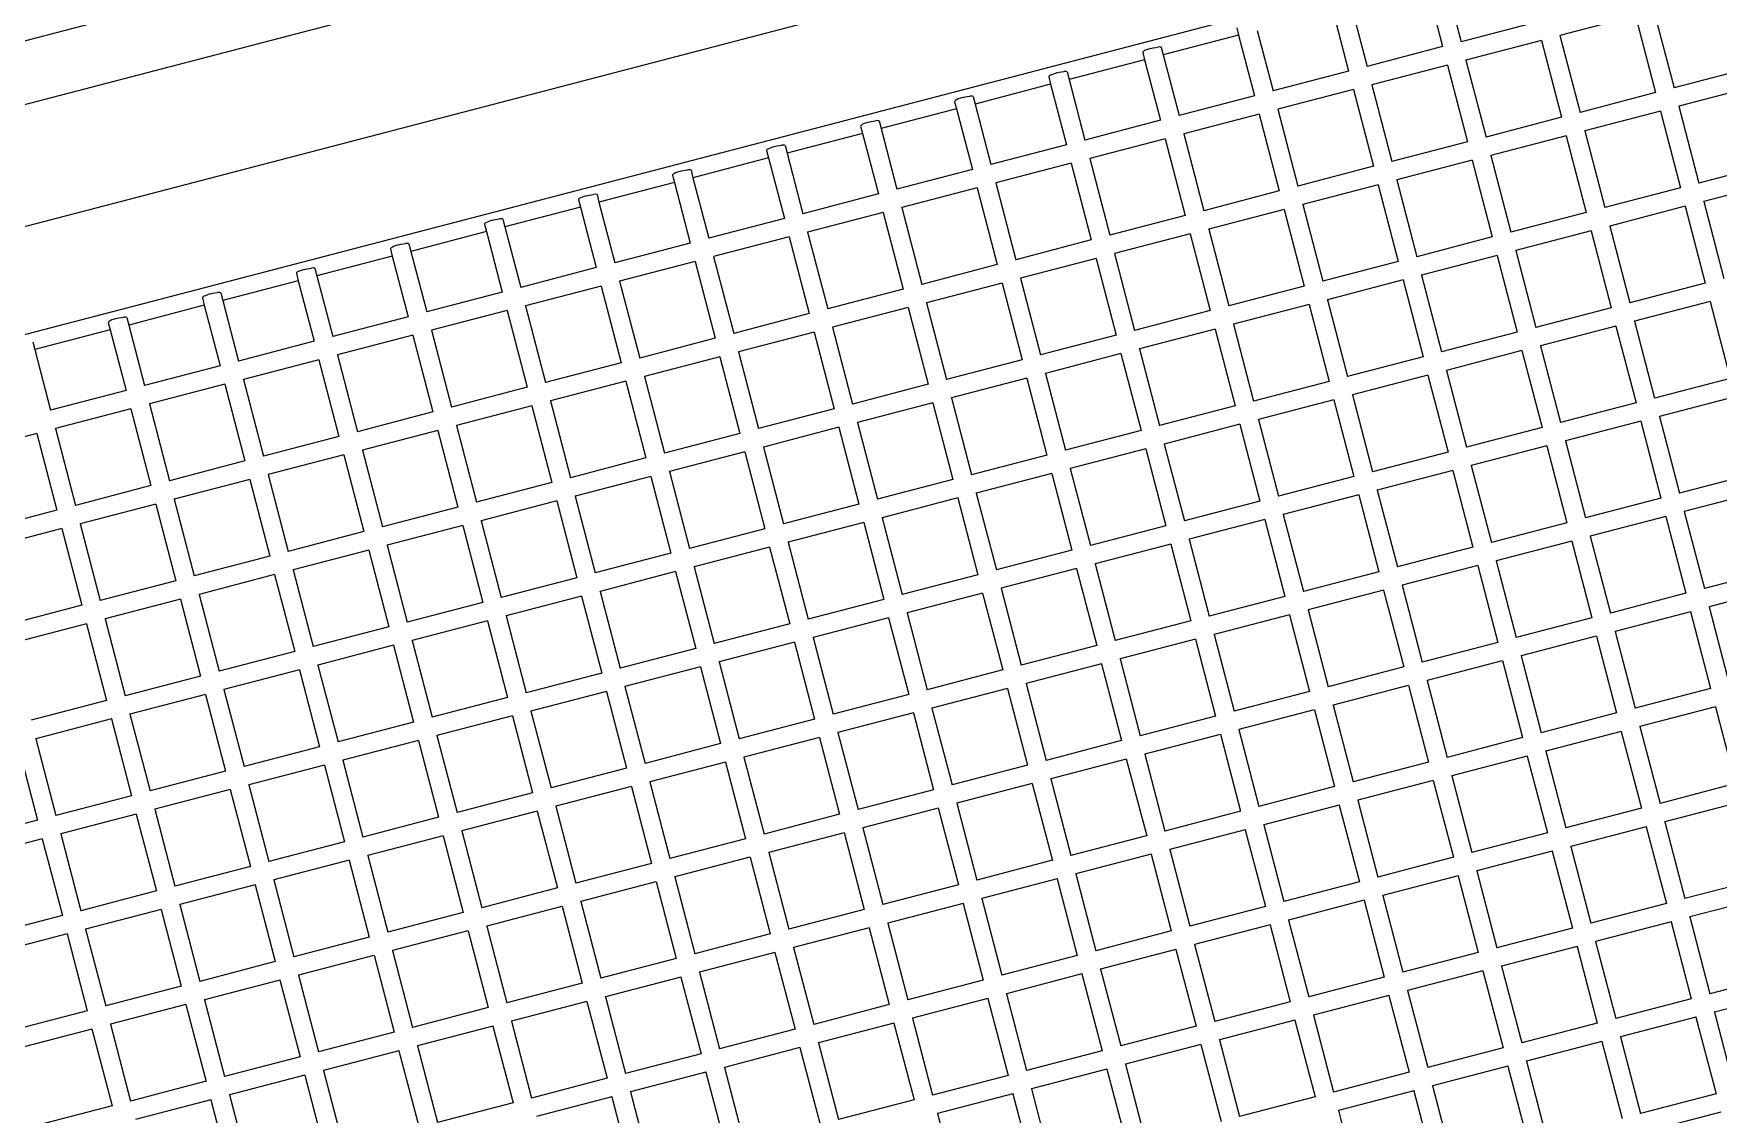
# Model space of a CAD drawing. Header units: inches. Extents: x -1841 to -80, y -100 to 1021.
# Drawn here: x -744.557 to -743.419, y 405.366 to 406.096 of the extents above; entities that cross this region are included whole.
import ezdxf

# ---------------------------------------------------------------- set-up
doc = ezdxf.new("R2010")
doc.units = ezdxf.units.IN
doc.header["$MEASUREMENT"] = 0
doc.layers.add('Edges', color=7, linetype='Continuous')

# ---------------------------------------------------------------- blocks, each defined once
blk = doc.blocks.new('infrared patio heater fr')
at = {"layer": 'Edges'}
for p, q in [((7.687, 3.251), (8.5, 3.251)), ((7.486, 2.225), (7.486, 3.053)), ((7.686, 3.053), (8.5, 3.053)), ((7.687, 2.225), (7.686, 3.053)), ((8.5, 2.225), (8.5, 3.053)), ((8.7, 2.225), (8.698, 3.055)), ((9.513, 2.225), (9.513, 3.053)), ((9.714, 2.225), (9.711, 3.055)), ((10.526, 2.225), (10.526, 3.053)), ((10.727, 2.225), (10.726, 3.053)), ((11.54, 2.225), (11.54, 3.053)), ((6.674, 2.225), (7.486, 2.225)), ((7.486, 2.218), (7.486, 2.225)), ((7.686, 2.221), (7.687, 2.225)), ((7.687, 2.225), (8.5, 2.225)), ((8.5, 2.218), (8.5, 2.225)), ((8.699, 2.221), (8.7, 2.225)), ((8.7, 2.225), (9.513, 2.225)), ((9.513, 2.218), (9.513, 2.225)), ((9.713, 2.221), (9.714, 2.225)), ((9.714, 2.225), (10.526, 2.225)), ((10.526, 2.218), (10.526, 2.225)), ((10.726, 2.221), (10.727, 2.225)), ((10.727, 2.225), (11.54, 2.225)), ((11.54, 2.218), (11.54, 2.225)), ((6.673, 2.027), (7.486, 2.027)), ((7.486, 1.199), (7.486, 2.027)), ((7.686, 2.027), (8.5, 2.027)), ((7.687, 1.199), (7.686, 2.027)), ((8.5, 1.199), (8.5, 2.027)), ((8.699, 2.027), (9.513, 2.027)), ((8.7, 1.199), (8.699, 2.027)), ((9.513, 1.199), (9.513, 2.027)), ((9.713, 2.027), (10.526, 2.027)), ((9.714, 1.199), (9.713, 2.027)), ((10.526, 1.199), (10.526, 2.027)), ((10.726, 2.027), (11.54, 2.027)), ((10.727, 1.199), (10.726, 2.027)), ((11.54, 1.199), (11.54, 2.027)), ((11.739, 2.027), (12.553, 2.027)), ((11.74, 1.199), (11.739, 2.027)), ((12.553, 1.199), (12.553, 2.027)), ((12.754, 1.199), (12.753, 2.027)), ((13.566, 1.199), (13.566, 2.027)), ((13.767, 1.199), (13.766, 2.027)), ((14.58, 1.199), (14.58, 2.027)), ((14.78, 1.199), (14.779, 2.027)), ((15.593, 1.199), (15.593, 2.027)), ((6.673, 1.199), (7.486, 1.199)), ((7.486, 1.193), (7.486, 1.199)), ((7.686, 1.196), (7.687, 1.199)), ((7.687, 1.199), (8.5, 1.199)), ((8.5, 1.193), (8.5, 1.199)), ((8.699, 1.196), (8.7, 1.199)), ((8.7, 1.199), (9.513, 1.199)), ((9.513, 1.193), (9.513, 1.199)), ((9.713, 1.196), (9.714, 1.199)), ((9.714, 1.199), (10.526, 1.199)), ((10.526, 1.193), (10.526, 1.199)), ((10.726, 1.196), (10.727, 1.199)), ((10.727, 1.199), (11.54, 1.199)), ((11.54, 1.193), (11.54, 1.199)), ((11.739, 1.196), (11.74, 1.199)), ((11.74, 1.199), (12.553, 1.199)), ((12.553, 1.193), (12.553, 1.199)), ((12.753, 1.196), (12.754, 1.199)), ((12.754, 1.199), (13.566, 1.199)), ((13.566, 1.193), (13.566, 1.199)), ((13.766, 1.196), (13.767, 1.199)), ((13.767, 1.199), (14.58, 1.199)), ((14.58, 1.193), (14.58, 1.199)), ((14.779, 1.196), (14.78, 1.199)), ((14.78, 1.199), (15.593, 1.199)), ((15.593, 1.193), (15.593, 1.199)), ((6.673, 1.001), (7.486, 1.001)), ((7.486, 0.173), (7.486, 1.001)), ((7.686, 1.001), (8.5, 1.001)), ((7.687, 0.173), (7.686, 1.001)), ((8.5, 0.173), (8.5, 1.001)), ((8.699, 1.001), (9.513, 1.001)), ((8.7, 0.173), (8.699, 1.001)), ((9.513, 0.173), (9.513, 1.001)), ((9.713, 1.001), (10.526, 1.001)), ((9.714, 0.173), (9.713, 1.001)), ((10.526, 0.173), (10.526, 1.001)), ((10.726, 1.001), (11.54, 1.001)), ((10.727, 0.173), (10.726, 1.001)), ((11.54, 0.173), (11.54, 1.001)), ((11.739, 1.001), (12.553, 1.001)), ((11.74, 0.173), (11.739, 1.001)), ((12.553, 0.173), (12.553, 1.001)), ((12.753, 1.001), (13.566, 1.001)), ((12.754, 0.173), (12.753, 1.001)), ((13.566, 0.173), (13.566, 1.001)), ((13.766, 1.001), (14.58, 1.001)), ((13.767, 0.173), (13.766, 1.001)), ((14.58, 0.173), (14.58, 1.001)), ((14.779, 1.001), (15.593, 1.001)), ((14.78, 0.173), (14.779, 1.001)), ((15.593, 0.173), (15.593, 1.001)), ((15.793, 1.001), (16.606, 1.001)), ((15.794, 0.173), (15.793, 1.001)), ((16.606, 0.173), (16.606, 1.001)), ((16.807, 0.173), (16.806, 1.001)), ((17.62, 0.173), (17.62, 1.001)), ((17.82, 0.173), (17.819, 1.001)), ((18.633, 0.173), (18.633, 1.001)), ((18.834, 0.173), (18.833, 1.001)), ((6.674, 0.173), (7.486, 0.173)), ((7.486, 0.167), (7.486, 0.173)), ((7.686, 0.17), (7.687, 0.173)), ((7.687, 0.173), (8.5, 0.173)), ((8.5, 0.167), (8.5, 0.173)), ((8.699, 0.17), (8.7, 0.173)), ((8.7, 0.173), (9.513, 0.173)), ((9.513, 0.167), (9.513, 0.173)), ((9.713, 0.17), (9.714, 0.173)), ((9.714, 0.173), (10.526, 0.173)), ((10.526, 0.167), (10.526, 0.173)), ((10.726, 0.17), (10.727, 0.173)), ((10.727, 0.173), (11.54, 0.173)), ((11.54, 0.167), (11.54, 0.173)), ((11.739, 0.17), (11.74, 0.173)), ((11.74, 0.173), (12.553, 0.173)), ((12.553, 0.167), (12.553, 0.173)), ((12.753, 0.17), (12.754, 0.173)), ((12.754, 0.173), (13.566, 0.173)), ((13.566, 0.167), (13.566, 0.173)), ((13.766, 0.17), (13.767, 0.173)), ((13.767, 0.173), (14.58, 0.173)), ((14.58, 0.167), (14.58, 0.173)), ((14.779, 0.17), (14.78, 0.173)), ((14.78, 0.173), (15.593, 0.173)), ((15.593, 0.167), (15.593, 0.173)), ((15.793, 0.17), (15.794, 0.173)), ((15.794, 0.173), (16.606, 0.173)), ((16.606, 0.167), (16.606, 0.173)), ((16.806, 0.17), (16.807, 0.173)), ((16.807, 0.173), (17.62, 0.173)), ((17.62, 0.167), (17.62, 0.173)), ((17.819, 0.17), (17.82, 0.173)), ((17.82, 0.173), (18.633, 0.173)), ((18.633, 0.167), (18.633, 0.173)), ((18.833, 0.17), (18.834, 0.173)), ((18.834, 0.173), (19.646, 0.173)), ((6.673, -0.026), (7.486, -0.025)), ((6.674, -0.853), (6.673, -0.026)), ((7.486, -0.853), (7.486, -0.025)), ((7.686, -0.026), (8.5, -0.025)), ((7.688, -0.853), (7.686, -0.026)), ((8.5, -0.853), (8.5, -0.025)), ((8.699, -0.026), (9.513, -0.025)), ((8.701, -0.853), (8.699, -0.026)), ((9.513, -0.853), (9.513, -0.025)), ((9.713, -0.026), (10.526, -0.025)), ((9.714, -0.853), (9.713, -0.026)), ((10.526, -0.853), (10.526, -0.025)), ((10.726, -0.026), (11.54, -0.025)), ((10.728, -0.853), (10.726, -0.026)), ((11.54, -0.853), (11.54, -0.025)), ((11.739, -0.026), (12.553, -0.025)), ((11.741, -0.853), (11.739, -0.026)), ((12.553, -0.853), (12.553, -0.025)), ((12.753, -0.026), (13.566, -0.025)), ((12.754, -0.853), (12.753, -0.026)), ((13.566, -0.853), (13.566, -0.025)), ((13.766, -0.026), (14.58, -0.025)), ((13.768, -0.853), (13.766, -0.026)), ((14.58, -0.853), (14.58, -0.025)), ((14.779, -0.026), (15.593, -0.025)), ((14.781, -0.853), (14.779, -0.026)), ((15.593, -0.853), (15.593, -0.025)), ((15.793, -0.026), (16.606, -0.025)), ((15.794, -0.853), (15.793, -0.026)), ((16.606, -0.853), (16.606, -0.025)), ((16.806, -0.026), (17.62, -0.025)), ((16.808, -0.853), (16.806, -0.026)), ((17.62, -0.853), (17.62, -0.025)), ((17.819, -0.026), (18.633, -0.025)), ((17.821, -0.853), (17.819, -0.026)), ((18.633, -0.853), (18.633, -0.025)), ((18.833, -0.026), (19.646, -0.025)), ((18.834, -0.853), (18.833, -0.026)), ((19.646, -0.853), (19.646, -0.025)), ((19.846, -0.026), (20.66, -0.025)), ((19.848, -0.853), (19.846, -0.026)), ((20.66, -0.853), (20.66, -0.025)), ((20.861, -0.853), (20.859, -0.026)), ((21.673, -0.853), (21.673, -0.025)), ((21.874, -0.853), (21.873, -0.026)), ((22.686, -0.853), (22.686, -0.025)), ((22.888, -0.853), (22.886, -0.026)), ((6.673, -0.855), (6.674, -0.853)), ((6.674, -0.853), (7.486, -0.853)), ((7.486, -0.859), (7.486, -0.853)), ((7.686, -0.855), (7.688, -0.853)), ((7.688, -0.853), (8.5, -0.853)), ((8.5, -0.859), (8.5, -0.853)), ((8.699, -0.855), (8.701, -0.853)), ((8.701, -0.853), (9.513, -0.853)), ((9.513, -0.859), (9.513, -0.853)), ((9.713, -0.855), (9.714, -0.853)), ((9.714, -0.853), (10.526, -0.853)), ((10.526, -0.859), (10.526, -0.853)), ((10.726, -0.855), (10.728, -0.853)), ((10.728, -0.853), (11.54, -0.853)), ((11.54, -0.859), (11.54, -0.853)), ((11.739, -0.855), (11.741, -0.853)), ((11.741, -0.853), (12.553, -0.853)), ((12.553, -0.859), (12.553, -0.853)), ((12.753, -0.855), (12.754, -0.853)), ((12.754, -0.853), (13.566, -0.853)), ((13.566, -0.859), (13.566, -0.853)), ((13.766, -0.855), (13.768, -0.853)), ((13.768, -0.853), (14.58, -0.853)), ((14.58, -0.859), (14.58, -0.853)), ((14.779, -0.855), (14.781, -0.853)), ((14.781, -0.853), (15.593, -0.853)), ((15.593, -0.859), (15.593, -0.853)), ((15.793, -0.855), (15.794, -0.853)), ((15.794, -0.853), (16.606, -0.853)), ((16.606, -0.859), (16.606, -0.853)), ((16.806, -0.855), (16.808, -0.853)), ((16.808, -0.853), (17.62, -0.853)), ((17.62, -0.859), (17.62, -0.853)), ((17.819, -0.855), (17.821, -0.853)), ((17.821, -0.853), (18.633, -0.853)), ((18.633, -0.859), (18.633, -0.853)), ((18.833, -0.855), (18.834, -0.853)), ((18.834, -0.853), (19.646, -0.853)), ((19.646, -0.859), (19.646, -0.853)), ((19.846, -0.855), (19.848, -0.853)), ((19.848, -0.853), (20.66, -0.853)), ((20.66, -0.859), (20.66, -0.853)), ((20.859, -0.855), (20.861, -0.853)), ((20.861, -0.853), (21.673, -0.853)), ((21.673, -0.859), (21.673, -0.853)), ((21.873, -0.855), (21.874, -0.853)), ((21.874, -0.853), (22.686, -0.853)), ((22.686, -0.859), (22.686, -0.853)), ((22.886, -0.855), (22.888, -0.853)), ((22.888, -0.853), (23.7, -0.853)), ((6.473, -1.879), (6.473, -1.051)), ((6.673, -1.052), (7.486, -1.051)), ((6.673, -1.881), (6.673, -1.052)), ((7.486, -1.879), (7.486, -1.051)), ((7.686, -1.052), (8.5, -1.051)), ((7.686, -1.881), (7.686, -1.052)), ((8.5, -1.879), (8.5, -1.051)), ((8.699, -1.052), (9.513, -1.051)), ((8.699, -1.881), (8.699, -1.052)), ((9.513, -1.879), (9.513, -1.051)), ((9.713, -1.052), (10.526, -1.051)), ((9.713, -1.881), (9.713, -1.052)), ((10.526, -1.879), (10.526, -1.051)), ((10.726, -1.052), (11.54, -1.051)), ((10.726, -1.881), (10.726, -1.052)), ((11.54, -1.879), (11.54, -1.051)), ((11.739, -1.052), (12.553, -1.051)), ((11.739, -1.881), (11.739, -1.052)), ((12.553, -1.879), (12.553, -1.051)), ((12.753, -1.881), (12.75, -1.051)), ((12.753, -1.052), (13.566, -1.051)), ((13.566, -1.879), (13.566, -1.051)), ((13.766, -1.881), (13.764, -1.051)), ((13.766, -1.052), (14.58, -1.051)), ((14.58, -1.879), (14.58, -1.051)), ((14.779, -1.052), (15.593, -1.051)), ((14.779, -1.881), (14.779, -1.052)), ((15.593, -1.879), (15.593, -1.051)), ((15.793, -1.052), (16.606, -1.051)), ((15.793, -1.881), (15.793, -1.052)), ((16.606, -1.879), (16.606, -1.051)), ((16.806, -1.052), (17.62, -1.051)), ((16.806, -1.881), (16.806, -1.052)), ((17.62, -1.879), (17.62, -1.051)), ((17.819, -1.052), (18.633, -1.051)), ((17.819, -1.881), (17.819, -1.052)), ((18.633, -1.879), (18.633, -1.051)), ((18.833, -1.052), (19.646, -1.051)), ((18.833, -1.881), (18.833, -1.052)), ((19.646, -1.879), (19.646, -1.051)), ((19.846, -1.052), (20.66, -1.051)), ((19.846, -1.881), (19.846, -1.052)), ((20.66, -1.879), (20.66, -1.051)), ((20.859, -1.052), (21.673, -1.051)), ((20.859, -1.881), (20.859, -1.052)), ((21.673, -1.879), (21.673, -1.051)), ((21.873, -1.052), (22.686, -1.051)), ((21.873, -1.881), (21.873, -1.052)), ((22.686, -1.879), (22.686, -1.051)), ((22.886, -1.881), (22.884, -1.051)), ((22.886, -1.052), (23.7, -1.051)), ((23.7, -1.879), (23.7, -1.051)), ((23.899, -1.052), (24.713, -1.051)), ((23.899, -1.881), (23.899, -1.052)), ((5.662, -1.879), (6.473, -1.879)), ((6.473, -1.884), (6.473, -1.879)), ((6.675, -1.879), (7.486, -1.879)), ((7.486, -1.884), (7.486, -1.879)), ((7.689, -1.879), (8.5, -1.879)), ((8.5, -1.884), (8.5, -1.879)), ((8.702, -1.879), (9.513, -1.879)), ((9.513, -1.884), (9.513, -1.879)), ((9.715, -1.879), (10.526, -1.879)), ((10.526, -1.884), (10.526, -1.879)), ((10.729, -1.879), (11.54, -1.879)), ((11.54, -1.884), (11.54, -1.879)), ((11.742, -1.879), (12.553, -1.879)), ((12.553, -1.884), (12.553, -1.879)), ((12.755, -1.879), (13.566, -1.879)), ((13.566, -1.884), (13.566, -1.879)), ((13.769, -1.879), (14.58, -1.879)), ((14.58, -1.884), (14.58, -1.879)), ((14.782, -1.879), (15.593, -1.879)), ((15.593, -1.884), (15.593, -1.879)), ((15.795, -1.879), (16.606, -1.879)), ((16.606, -1.884), (16.606, -1.879)), ((16.809, -1.879), (17.62, -1.879)), ((17.62, -1.884), (17.62, -1.879)), ((17.822, -1.879), (18.633, -1.879)), ((18.633, -1.884), (18.633, -1.879)), ((18.835, -1.879), (19.646, -1.879)), ((19.646, -1.884), (19.646, -1.879)), ((19.849, -1.879), (20.66, -1.879)), ((20.66, -1.884), (20.66, -1.879)), ((20.862, -1.879), (21.673, -1.879)), ((21.673, -1.884), (21.673, -1.879)), ((21.875, -1.879), (22.686, -1.879)), ((22.686, -1.884), (22.686, -1.879)), ((22.889, -1.879), (23.7, -1.879)), ((23.7, -1.884), (23.7, -1.879)), ((23.902, -1.879), (24.713, -1.879)), ((5.659, -2.077), (6.473, -2.077)), ((6.473, -2.905), (6.473, -2.077)), ((6.673, -2.905), (6.673, -2.077)), ((6.673, -2.077), (7.486, -2.077)), ((7.486, -2.905), (7.486, -2.077)), ((7.686, -2.905), (7.686, -2.077)), ((7.686, -2.077), (8.5, -2.077)), ((8.5, -2.905), (8.5, -2.077)), ((8.699, -2.905), (8.699, -2.077)), ((8.699, -2.077), (9.513, -2.077)), ((9.513, -2.905), (9.513, -2.077)), ((9.713, -2.905), (9.713, -2.077)), ((9.713, -2.077), (10.526, -2.077)), ((10.526, -2.905), (10.526, -2.077)), ((10.726, -2.905), (10.726, -2.077)), ((10.726, -2.077), (11.54, -2.077)), ((11.54, -2.905), (11.54, -2.077)), ((11.739, -2.905), (11.739, -2.077)), ((11.739, -2.077), (12.553, -2.077)), ((12.553, -2.905), (12.553, -2.077)), ((12.753, -2.905), (12.753, -2.077)), ((12.753, -2.077), (13.566, -2.077)), ((13.566, -2.905), (13.566, -2.077)), ((13.766, -2.905), (13.766, -2.077)), ((13.766, -2.077), (14.58, -2.077)), ((14.58, -2.905), (14.58, -2.077)), ((14.779, -2.905), (14.779, -2.077)), ((14.779, -2.077), (15.593, -2.077)), ((15.593, -2.905), (15.593, -2.077)), ((15.793, -2.905), (15.793, -2.077)), ((15.793, -2.077), (16.606, -2.077)), ((16.606, -2.905), (16.606, -2.077)), ((16.806, -2.905), (16.806, -2.077)), ((16.806, -2.077), (17.62, -2.077)), ((17.62, -2.905), (17.62, -2.077)), ((17.819, -2.905), (17.819, -2.077)), ((17.819, -2.077), (18.633, -2.077)), ((18.633, -2.905), (18.633, -2.077)), ((18.833, -2.905), (18.833, -2.077)), ((18.833, -2.077), (19.646, -2.077)), ((19.646, -2.905), (19.646, -2.077)), ((19.846, -2.905), (19.846, -2.077)), ((19.846, -2.077), (20.66, -2.077)), ((20.66, -2.905), (20.66, -2.077)), ((20.859, -2.905), (20.859, -2.077)), ((20.859, -2.077), (21.673, -2.077)), ((21.673, -2.905), (21.673, -2.077)), ((21.873, -2.905), (21.873, -2.077)), ((21.873, -2.077), (22.686, -2.077)), ((22.686, -2.905), (22.686, -2.077)), ((22.886, -2.905), (22.886, -2.077)), ((22.886, -2.077), (23.7, -2.077)), ((23.7, -2.905), (23.7, -2.077)), ((23.899, -2.905), (23.899, -2.077)), ((23.899, -2.077), (24.713, -2.077)), ((5.659, -2.905), (6.473, -2.905)), ((6.473, -2.909), (6.473, -2.905)), ((6.673, -2.905), (7.486, -2.905)), ((7.486, -2.909), (7.486, -2.905)), ((7.686, -2.905), (8.5, -2.905)), ((8.5, -2.909), (8.5, -2.905)), ((8.699, -2.905), (9.513, -2.905)), ((9.513, -2.909), (9.513, -2.905)), ((9.713, -2.905), (10.526, -2.905)), ((10.526, -2.909), (10.526, -2.905)), ((10.726, -2.905), (11.54, -2.905)), ((11.54, -2.909), (11.54, -2.905)), ((11.739, -2.905), (12.553, -2.905)), ((12.553, -2.909), (12.553, -2.905)), ((12.753, -2.905), (13.566, -2.905)), ((13.566, -2.909), (13.566, -2.905)), ((13.766, -2.905), (14.58, -2.905)), ((14.58, -2.909), (14.58, -2.905)), ((14.779, -2.905), (15.593, -2.905)), ((15.593, -2.909), (15.593, -2.905)), ((15.793, -2.905), (16.606, -2.905)), ((16.606, -2.909), (16.606, -2.905)), ((16.806, -2.905), (17.62, -2.905)), ((17.62, -2.909), (17.62, -2.905)), ((17.819, -2.905), (18.633, -2.905)), ((18.633, -2.909), (18.633, -2.905)), ((18.833, -2.905), (19.646, -2.905)), ((19.646, -2.909), (19.646, -2.905)), ((19.846, -2.905), (20.66, -2.905)), ((20.66, -2.909), (20.66, -2.905)), ((20.859, -2.905), (21.673, -2.905)), ((21.673, -2.909), (21.673, -2.905)), ((21.873, -2.905), (22.686, -2.905)), ((22.686, -2.909), (22.686, -2.905)), ((22.886, -2.905), (23.7, -2.905)), ((23.7, -2.909), (23.7, -2.905)), ((23.899, -2.905), (24.713, -2.905)), ((5.659, -3.103), (6.473, -3.103)), ((6.473, -3.931), (6.473, -3.103)), ((6.673, -3.931), (6.673, -3.103)), ((6.673, -3.103), (7.486, -3.103)), ((7.486, -3.931), (7.486, -3.103)), ((7.686, -3.931), (7.686, -3.103)), ((7.686, -3.103), (8.5, -3.103)), ((8.5, -3.931), (8.5, -3.103)), ((8.699, -3.931), (8.699, -3.103)), ((8.699, -3.103), (9.513, -3.103)), ((9.513, -3.931), (9.513, -3.103)), ((9.713, -3.931), (9.713, -3.103)), ((9.713, -3.103), (10.526, -3.103)), ((10.526, -3.931), (10.526, -3.103)), ((10.726, -3.931), (10.726, -3.103)), ((10.726, -3.103), (11.54, -3.103)), ((11.54, -3.931), (11.54, -3.103)), ((11.739, -3.931), (11.739, -3.103)), ((11.739, -3.103), (12.553, -3.103)), ((12.553, -3.931), (12.553, -3.103)), ((12.753, -3.931), (12.753, -3.103)), ((12.753, -3.103), (13.566, -3.103)), ((13.566, -3.931), (13.566, -3.103)), ((13.766, -3.931), (13.766, -3.103)), ((13.766, -3.103), (14.58, -3.103)), ((14.58, -3.931), (14.58, -3.103)), ((14.779, -3.931), (14.779, -3.103)), ((14.779, -3.103), (15.593, -3.103)), ((15.593, -3.931), (15.593, -3.103)), ((15.793, -3.931), (15.793, -3.103)), ((15.793, -3.103), (16.606, -3.103)), ((16.606, -3.931), (16.606, -3.103)), ((16.806, -3.931), (16.806, -3.103)), ((16.806, -3.103), (17.62, -3.103)), ((17.62, -3.931), (17.62, -3.103)), ((17.819, -3.931), (17.819, -3.103)), ((17.819, -3.103), (18.633, -3.103)), ((18.633, -3.931), (18.633, -3.103)), ((18.833, -3.931), (18.833, -3.103)), ((18.833, -3.103), (19.646, -3.103)), ((19.646, -3.931), (19.646, -3.103)), ((19.846, -3.931), (19.846, -3.103)), ((19.846, -3.103), (20.66, -3.103)), ((20.66, -3.931), (20.66, -3.103)), ((20.859, -3.931), (20.859, -3.103)), ((20.859, -3.103), (21.673, -3.103)), ((21.673, -3.931), (21.673, -3.103)), ((21.873, -3.931), (21.873, -3.103)), ((21.873, -3.103), (22.686, -3.103)), ((22.686, -3.931), (22.686, -3.103)), ((22.886, -3.931), (22.886, -3.103)), ((22.886, -3.103), (23.7, -3.103)), ((23.7, -3.931), (23.7, -3.103)), ((23.899, -3.931), (23.899, -3.103)), ((23.899, -3.103), (24.713, -3.103)), ((5.659, -3.931), (6.473, -3.931)), ((6.473, -3.936), (6.473, -3.931)), ((6.673, -3.931), (7.486, -3.931)), ((7.486, -3.936), (7.486, -3.931)), ((7.686, -3.931), (8.5, -3.931)), ((8.5, -3.936), (8.5, -3.931)), ((8.699, -3.931), (9.513, -3.931)), ((9.513, -3.936), (9.513, -3.931)), ((9.713, -3.931), (10.526, -3.931)), ((10.526, -3.936), (10.526, -3.931)), ((10.726, -3.931), (11.54, -3.931)), ((11.54, -3.936), (11.54, -3.931)), ((11.739, -3.931), (12.553, -3.931)), ((12.553, -3.936), (12.553, -3.931)), ((12.753, -3.931), (13.566, -3.931)), ((13.566, -3.936), (13.566, -3.931)), ((13.766, -3.931), (14.58, -3.931)), ((14.58, -3.936), (14.58, -3.931)), ((14.779, -3.931), (15.593, -3.931)), ((15.593, -3.936), (15.593, -3.931)), ((15.793, -3.931), (16.606, -3.931)), ((16.606, -3.936), (16.606, -3.931)), ((16.806, -3.931), (17.62, -3.931)), ((17.62, -3.936), (17.62, -3.931)), ((17.819, -3.931), (18.633, -3.931)), ((18.633, -3.936), (18.633, -3.931)), ((18.833, -3.931), (19.646, -3.931)), ((19.646, -3.936), (19.646, -3.931)), ((19.846, -3.931), (20.66, -3.931)), ((20.66, -3.936), (20.66, -3.931)), ((20.859, -3.931), (21.673, -3.931)), ((21.673, -3.936), (21.673, -3.931)), ((21.873, -3.931), (22.686, -3.931)), ((22.686, -3.936), (22.686, -3.931)), ((22.886, -3.931), (23.7, -3.931)), ((23.7, -3.936), (23.7, -3.931)), ((23.899, -3.931), (24.713, -3.931)), ((5.659, -4.957), (5.659, -4.129)), ((5.659, -4.129), (6.473, -4.129)), ((6.473, -4.957), (6.473, -4.129)), ((6.673, -4.957), (6.673, -4.129)), ((6.673, -4.129), (7.486, -4.129)), ((7.486, -4.957), (7.486, -4.129)), ((7.686, -4.957), (7.686, -4.129)), ((7.686, -4.129), (8.5, -4.129)), ((8.5, -4.957), (8.5, -4.129)), ((8.699, -4.957), (8.699, -4.129)), ((8.699, -4.129), (9.513, -4.129)), ((9.513, -4.957), (9.513, -4.129)), ((9.713, -4.957), (9.713, -4.129)), ((9.713, -4.129), (10.526, -4.129)), ((10.526, -4.957), (10.526, -4.129)), ((10.726, -4.957), (10.726, -4.129)), ((10.726, -4.129), (11.54, -4.129)), ((11.54, -4.957), (11.54, -4.129)), ((11.739, -4.957), (11.739, -4.129)), ((11.739, -4.129), (12.553, -4.129)), ((12.553, -4.957), (12.553, -4.129)), ((12.753, -4.957), (12.753, -4.129)), ((12.753, -4.129), (13.566, -4.129)), ((13.566, -4.957), (13.566, -4.129)), ((13.766, -4.957), (13.766, -4.129)), ((13.766, -4.129), (14.58, -4.129)), ((14.58, -4.957), (14.58, -4.129)), ((14.779, -4.957), (14.779, -4.129)), ((14.779, -4.129), (15.593, -4.129)), ((15.593, -4.957), (15.593, -4.129)), ((15.793, -4.957), (15.793, -4.129)), ((15.793, -4.129), (16.606, -4.129)), ((16.606, -4.957), (16.606, -4.129)), ((16.806, -4.957), (16.806, -4.129)), ((16.806, -4.129), (17.62, -4.129)), ((17.62, -4.957), (17.62, -4.129)), ((17.819, -4.957), (17.819, -4.129)), ((17.819, -4.129), (18.633, -4.129)), ((18.633, -4.957), (18.633, -4.129)), ((18.833, -4.957), (18.833, -4.129)), ((18.833, -4.129), (19.646, -4.129)), ((19.646, -4.957), (19.646, -4.129)), ((19.846, -4.957), (19.846, -4.129)), ((19.846, -4.129), (20.66, -4.129)), ((20.66, -4.957), (20.66, -4.129)), ((20.859, -4.957), (20.859, -4.129)), ((20.859, -4.129), (21.673, -4.129)), ((21.673, -4.957), (21.673, -4.129)), ((21.873, -4.957), (21.873, -4.129)), ((21.873, -4.129), (22.686, -4.129)), ((22.686, -4.957), (22.686, -4.129)), ((22.886, -4.957), (22.886, -4.129)), ((22.886, -4.129), (23.7, -4.129)), ((23.7, -4.957), (23.7, -4.129)), ((23.899, -4.957), (23.899, -4.129)), ((23.899, -4.129), (24.713, -4.129)), ((5.659, -4.957), (6.473, -4.957)), ((6.473, -4.963), (6.473, -4.957)), ((6.673, -4.957), (7.486, -4.957)), ((7.486, -4.963), (7.486, -4.957)), ((7.686, -4.957), (8.5, -4.957)), ((8.5, -4.963), (8.5, -4.957)), ((8.699, -4.957), (9.513, -4.957)), ((9.513, -4.963), (9.513, -4.957)), ((9.713, -4.957), (10.526, -4.957)), ((10.526, -4.963), (10.526, -4.957)), ((10.726, -4.957), (11.54, -4.957)), ((11.54, -4.963), (11.54, -4.957)), ((11.739, -4.957), (12.553, -4.957)), ((12.553, -4.963), (12.553, -4.957)), ((12.753, -4.957), (13.566, -4.957)), ((13.566, -4.963), (13.566, -4.957)), ((13.766, -4.957), (14.58, -4.957)), ((14.58, -4.963), (14.58, -4.957)), ((14.779, -4.957), (15.593, -4.957)), ((15.593, -4.963), (15.593, -4.957)), ((15.793, -4.957), (16.606, -4.957)), ((16.606, -4.963), (16.606, -4.957)), ((16.806, -4.957), (17.62, -4.957)), ((17.62, -4.963), (17.62, -4.957)), ((17.819, -4.957), (18.633, -4.957)), ((18.633, -4.963), (18.633, -4.957)), ((18.833, -4.957), (19.646, -4.957)), ((19.646, -4.963), (19.646, -4.957)), ((19.846, -4.957), (20.66, -4.957)), ((20.66, -4.963), (20.66, -4.957)), ((20.859, -4.957), (21.673, -4.957)), ((21.673, -4.963), (21.673, -4.957)), ((21.873, -4.957), (22.686, -4.957)), ((22.686, -4.963), (22.686, -4.957)), ((22.886, -4.957), (23.7, -4.957)), ((23.7, -4.963), (23.7, -4.957)), ((5.46, -5.983), (5.46, -5.155)), ((5.659, -5.983), (5.659, -5.155)), ((5.659, -5.155), (6.473, -5.155)), ((6.473, -5.983), (6.473, -5.155)), ((6.673, -5.983), (6.673, -5.155)), ((6.673, -5.155), (7.486, -5.155)), ((7.486, -5.983), (7.486, -5.155)), ((7.686, -5.983), (7.686, -5.155)), ((7.686, -5.155), (8.5, -5.155)), ((8.5, -5.983), (8.5, -5.155)), ((8.699, -5.983), (8.699, -5.155)), ((8.699, -5.155), (9.513, -5.155)), ((9.513, -5.983), (9.513, -5.155)), ((9.713, -5.983), (9.713, -5.155)), ((9.713, -5.155), (10.526, -5.155)), ((10.526, -5.983), (10.526, -5.155)), ((10.726, -5.983), (10.726, -5.155)), ((10.726, -5.155), (11.54, -5.155)), ((11.54, -5.983), (11.54, -5.155)), ((11.739, -5.983), (11.739, -5.155)), ((11.739, -5.155), (12.553, -5.155)), ((12.553, -5.983), (12.553, -5.155)), ((12.753, -5.983), (12.753, -5.155)), ((12.753, -5.155), (13.566, -5.155)), ((13.566, -5.983), (13.566, -5.155)), ((13.766, -5.983), (13.766, -5.155)), ((13.766, -5.155), (14.58, -5.155)), ((14.58, -5.983), (14.58, -5.155)), ((14.779, -5.983), (14.779, -5.155)), ((14.779, -5.155), (15.593, -5.155)), ((15.593, -5.983), (15.593, -5.155)), ((15.793, -5.983), (15.793, -5.155)), ((15.793, -5.155), (16.606, -5.155)), ((16.606, -5.983), (16.606, -5.155)), ((16.806, -5.983), (16.806, -5.155)), ((16.806, -5.155), (17.62, -5.155)), ((17.62, -5.983), (17.62, -5.155)), ((17.819, -5.983), (17.819, -5.155)), ((17.819, -5.155), (18.633, -5.155)), ((18.633, -5.983), (18.633, -5.155)), ((18.833, -5.983), (18.833, -5.155)), ((18.833, -5.155), (19.646, -5.155)), ((19.646, -5.983), (19.646, -5.155)), ((19.846, -5.983), (19.846, -5.155)), ((19.846, -5.155), (20.66, -5.155)), ((20.66, -5.983), (20.66, -5.155)), ((20.859, -5.983), (20.859, -5.155)), ((20.859, -5.155), (21.673, -5.155)), ((21.673, -5.983), (21.673, -5.155)), ((21.873, -5.983), (21.873, -5.155)), ((21.873, -5.155), (22.686, -5.155)), ((22.686, -5.983), (22.686, -5.155)), ((22.886, -5.983), (22.886, -5.155)), ((22.886, -5.155), (23.7, -5.155)), ((4.646, -5.983), (5.46, -5.983)), ((5.46, -5.989), (5.46, -5.983)), ((5.659, -5.983), (6.473, -5.983)), ((6.473, -5.989), (6.473, -5.983)), ((6.673, -5.983), (7.486, -5.983)), ((7.486, -5.989), (7.486, -5.983)), ((7.686, -5.983), (8.5, -5.983)), ((8.5, -5.989), (8.5, -5.983)), ((8.699, -5.983), (9.513, -5.983)), ((9.513, -5.989), (9.513, -5.983)), ((9.713, -5.983), (10.526, -5.983)), ((10.526, -5.989), (10.526, -5.983)), ((10.726, -5.983), (11.54, -5.983)), ((11.54, -5.989), (11.54, -5.983)), ((11.739, -5.983), (12.553, -5.983)), ((12.553, -5.989), (12.553, -5.983)), ((12.753, -5.983), (13.566, -5.983)), ((13.566, -5.989), (13.566, -5.983)), ((13.766, -5.983), (14.58, -5.983)), ((14.58, -5.989), (14.58, -5.983)), ((14.779, -5.983), (15.593, -5.983)), ((15.593, -5.989), (15.593, -5.983)), ((15.793, -5.983), (16.606, -5.983)), ((16.606, -5.989), (16.606, -5.983)), ((16.806, -5.983), (17.62, -5.983)), ((17.62, -5.989), (17.62, -5.983)), ((17.819, -5.983), (18.633, -5.983)), ((18.633, -5.989), (18.633, -5.983)), ((18.833, -5.983), (19.646, -5.983)), ((19.646, -5.989), (19.646, -5.983)), ((19.846, -5.983), (20.66, -5.983)), ((20.66, -5.989), (20.66, -5.983)), ((20.859, -5.983), (21.673, -5.983)), ((21.673, -5.989), (21.673, -5.983)), ((21.873, -5.983), (22.686, -5.983)), ((22.688, -5.989), (22.686, -5.983)), ((22.886, -5.983), (23.7, -5.983)), ((4.646, -6.182), (5.46, -6.182)), ((5.46, -7.009), (5.46, -6.182)), ((5.659, -7.009), (5.659, -6.182)), ((5.659, -6.182), (6.473, -6.182)), ((6.473, -7.009), (6.473, -6.182)), ((6.673, -7.009), (6.673, -6.182)), ((6.673, -6.182), (7.486, -6.182)), ((7.486, -7.009), (7.486, -6.182)), ((7.686, -7.009), (7.686, -6.182)), ((7.686, -6.182), (8.5, -6.182)), ((8.5, -7.009), (8.5, -6.182)), ((8.699, -7.009), (8.699, -6.182)), ((8.699, -6.182), (9.513, -6.182)), ((9.513, -7.009), (9.513, -6.182)), ((9.713, -7.009), (9.713, -6.182)), ((9.713, -6.182), (10.526, -6.182)), ((10.526, -7.009), (10.526, -6.182)), ((10.726, -7.009), (10.726, -6.182)), ((10.726, -6.182), (11.54, -6.182)), ((11.54, -7.009), (11.54, -6.182)), ((11.739, -7.009), (11.739, -6.182)), ((11.739, -6.182), (12.553, -6.182)), ((12.553, -7.009), (12.553, -6.182)), ((12.753, -7.009), (12.753, -6.182)), ((12.753, -6.182), (13.566, -6.182)), ((13.566, -7.009), (13.566, -6.182)), ((13.766, -7.009), (13.766, -6.182)), ((13.766, -6.182), (14.58, -6.182)), ((14.58, -7.009), (14.58, -6.182)), ((14.779, -7.009), (14.779, -6.182)), ((14.779, -6.182), (15.593, -6.182)), ((15.593, -7.009), (15.593, -6.182)), ((15.793, -7.009), (15.793, -6.182)), ((15.793, -6.182), (16.606, -6.182)), ((16.606, -7.009), (16.606, -6.182)), ((16.806, -7.009), (16.806, -6.182)), ((16.806, -6.182), (17.62, -6.182)), ((17.62, -7.009), (17.62, -6.182)), ((17.819, -7.009), (17.819, -6.182)), ((17.819, -6.182), (18.633, -6.182)), ((18.633, -7.009), (18.633, -6.182)), ((18.833, -7.009), (18.833, -6.182)), ((18.833, -6.182), (19.646, -6.182)), ((19.646, -7.009), (19.646, -6.182)), ((19.846, -7.009), (19.846, -6.182)), ((19.846, -6.182), (20.66, -6.182)), ((20.66, -7.009), (20.66, -6.182)), ((20.859, -7.009), (20.859, -6.182)), ((20.859, -6.182), (21.673, -6.182)), ((21.673, -7.009), (21.673, -6.182)), ((21.873, -7.009), (21.873, -6.182)), ((21.873, -6.182), (22.686, -6.182)), ((22.686, -7.009), (22.686, -6.182)), ((22.886, -7.009), (22.886, -6.182)), ((22.886, -6.182), (23.7, -6.182)), ((4.646, -7.009), (5.46, -7.009)), ((5.46, -7.012), (5.46, -7.009)), ((5.659, -7.009), (6.473, -7.009)), ((6.473, -7.012), (6.473, -7.009)), ((6.673, -7.009), (7.486, -7.009)), ((7.486, -7.012), (7.486, -7.009)), ((7.686, -7.009), (8.5, -7.009)), ((8.5, -7.012), (8.5, -7.009)), ((8.699, -7.009), (9.513, -7.009)), ((9.513, -7.012), (9.513, -7.009)), ((9.713, -7.009), (10.526, -7.009)), ((10.526, -7.012), (10.526, -7.009)), ((10.726, -7.009), (11.54, -7.009)), ((11.54, -7.012), (11.54, -7.009)), ((11.739, -7.009), (12.553, -7.009)), ((12.553, -7.012), (12.553, -7.009)), ((12.753, -7.009), (13.566, -7.009)), ((13.566, -7.012), (13.566, -7.009)), ((13.766, -7.009), (14.58, -7.009)), ((14.58, -7.012), (14.58, -7.009)), ((14.779, -7.009), (15.593, -7.009)), ((15.593, -7.012), (15.593, -7.009)), ((15.793, -7.009), (16.606, -7.009)), ((16.606, -7.012), (16.606, -7.009)), ((16.806, -7.009), (17.62, -7.009)), ((17.62, -7.012), (17.62, -7.009)), ((17.819, -7.009), (18.633, -7.009)), ((18.633, -7.012), (18.633, -7.009)), ((18.833, -7.009), (19.646, -7.009)), ((19.646, -7.012), (19.646, -7.009)), ((19.846, -7.009), (20.66, -7.009)), ((20.66, -7.012), (20.66, -7.009)), ((20.859, -7.009), (21.673, -7.009)), ((21.673, -7.012), (21.673, -7.009)), ((21.873, -7.009), (22.686, -7.009)), ((22.686, -7.012), (22.686, -7.009)), ((22.886, -7.009), (23.7, -7.009)), ((4.646, -7.208), (5.46, -7.207)), ((5.46, -8.035), (5.46, -7.207)), ((5.659, -7.208), (6.473, -7.207)), ((5.659, -8.035), (5.659, -7.208)), ((6.473, -8.035), (6.473, -7.207)), ((6.673, -7.208), (7.486, -7.207)), ((6.673, -8.035), (6.673, -7.208)), ((7.486, -8.035), (7.486, -7.207)), ((7.686, -7.208), (8.5, -7.207)), ((7.686, -8.035), (7.686, -7.208)), ((8.5, -8.035), (8.5, -7.207)), ((8.699, -7.208), (9.513, -7.207)), ((8.699, -8.035), (8.699, -7.208)), ((9.513, -8.035), (9.513, -7.207)), ((9.713, -7.208), (10.526, -7.207)), ((9.713, -8.035), (9.713, -7.208)), ((10.526, -8.035), (10.526, -7.207)), ((10.726, -7.208), (11.54, -7.207)), ((10.726, -8.035), (10.726, -7.208)), ((11.54, -8.035), (11.54, -7.207)), ((11.739, -7.208), (12.553, -7.207)), ((11.739, -8.035), (11.739, -7.208)), ((12.553, -8.035), (12.553, -7.207)), ((12.753, -7.208), (13.566, -7.207)), ((12.753, -8.035), (12.753, -7.208)), ((13.566, -8.035), (13.566, -7.207)), ((13.766, -7.208), (14.58, -7.207)), ((13.766, -8.035), (13.766, -7.208)), ((14.58, -8.035), (14.58, -7.207)), ((14.779, -7.208), (15.593, -7.207)), ((14.779, -8.035), (14.779, -7.208)), ((15.593, -8.035), (15.593, -7.207)), ((15.793, -7.208), (16.606, -7.207)), ((15.793, -8.035), (15.793, -7.208)), ((16.606, -8.035), (16.606, -7.207)), ((16.806, -7.208), (17.62, -7.207)), ((16.806, -8.035), (16.806, -7.208)), ((17.62, -8.035), (17.62, -7.207)), ((17.819, -7.208), (18.633, -7.207)), ((17.819, -8.035), (17.819, -7.208)), ((18.633, -8.035), (18.633, -7.207)), ((18.833, -7.208), (19.646, -7.207)), ((18.833, -8.035), (18.833, -7.208)), ((19.646, -8.035), (19.646, -7.207)), ((19.846, -7.208), (20.66, -7.207)), ((19.846, -8.035), (19.846, -7.208)), ((20.66, -8.035), (20.66, -7.207)), ((20.859, -7.208), (21.673, -7.207)), ((20.859, -8.035), (20.859, -7.208)), ((21.673, -8.035), (21.673, -7.207)), ((21.873, -7.208), (22.686, -7.207)), ((21.873, -8.035), (21.873, -7.208)), ((22.686, -8.035), (22.686, -7.207)), ((22.886, -7.208), (23.7, -7.207)), ((22.886, -8.035), (22.886, -7.208)), ((5.659, -8.035), (6.473, -8.035)), ((6.473, -8.038), (6.473, -8.035)), ((6.673, -8.035), (7.486, -8.035)), ((7.486, -8.038), (7.486, -8.035)), ((7.686, -8.035), (8.5, -8.035)), ((8.5, -8.038), (8.5, -8.035)), ((8.699, -8.035), (9.513, -8.035)), ((9.513, -8.038), (9.513, -8.035)), ((9.713, -8.035), (10.526, -8.035)), ((10.526, -8.038), (10.526, -8.035)), ((10.726, -8.035), (11.54, -8.035)), ((11.54, -8.038), (11.54, -8.035)), ((11.739, -8.035), (12.553, -8.035)), ((12.553, -8.038), (12.553, -8.035)), ((12.753, -8.035), (13.566, -8.035)), ((13.566, -8.038), (13.566, -8.035)), ((13.766, -8.035), (14.58, -8.035)), ((14.58, -8.038), (14.58, -8.035)), ((14.779, -8.035), (15.593, -8.035)), ((15.593, -8.038), (15.593, -8.035)), ((15.793, -8.035), (16.606, -8.035)), ((16.606, -8.038), (16.606, -8.035)), ((16.806, -8.035), (17.62, -8.035)), ((17.62, -8.038), (17.62, -8.035)), ((17.819, -8.035), (18.633, -8.035)), ((18.633, -8.038), (18.633, -8.035)), ((18.833, -8.035), (19.646, -8.035)), ((19.646, -8.038), (19.646, -8.035)), ((19.846, -8.035), (20.66, -8.035)), ((20.66, -8.038), (20.66, -8.035)), ((20.859, -8.035), (21.673, -8.035)), ((21.673, -8.038), (21.673, -8.035)), ((21.873, -8.035), (22.686, -8.035)), ((22.686, -8.038), (22.686, -8.035)), ((22.886, -8.035), (23.7, -8.035)), ((6.673, -8.234), (7.486, -8.233)), ((7.486, -8.886), (7.486, -8.233)), ((7.686, -8.234), (8.5, -8.233)), ((7.686, -8.886), (7.686, -8.234)), ((8.5, -8.886), (8.5, -8.233)), ((8.699, -8.234), (9.513, -8.233)), ((8.699, -8.886), (8.699, -8.234)), ((9.513, -8.886), (9.513, -8.233)), ((9.713, -8.234), (10.526, -8.233)), ((9.713, -8.886), (9.713, -8.234)), ((10.526, -8.886), (10.526, -8.233)), ((10.726, -8.234), (11.54, -8.233)), ((10.726, -8.886), (10.726, -8.234)), ((11.54, -8.886), (11.54, -8.233)), ((11.739, -8.234), (12.553, -8.233)), ((11.739, -8.886), (11.739, -8.234)), ((12.553, -8.886), (12.553, -8.233)), ((12.753, -8.234), (13.566, -8.233)), ((12.753, -8.886), (12.753, -8.234)), ((13.566, -8.886), (13.566, -8.233)), ((13.766, -8.234), (14.58, -8.233)), ((13.766, -8.886), (13.766, -8.234)), ((14.58, -8.886), (14.58, -8.233)), ((14.779, -8.234), (15.593, -8.233)), ((14.779, -8.886), (14.779, -8.234)), ((15.593, -8.886), (15.593, -8.233)), ((15.793, -8.234), (16.606, -8.233)), ((15.793, -8.886), (15.793, -8.234)), ((16.606, -8.886), (16.606, -8.233)), ((16.806, -8.234), (17.62, -8.233)), ((16.806, -8.886), (16.806, -8.234)), ((17.62, -8.886), (17.62, -8.233)), ((17.819, -8.234), (18.633, -8.233)), ((17.819, -8.886), (17.819, -8.234)), ((18.633, -8.886), (18.633, -8.233)), ((18.833, -8.234), (19.646, -8.233)), ((18.833, -8.886), (18.833, -8.234)), ((19.646, -8.886), (19.646, -8.233)), ((19.846, -8.234), (20.66, -8.233)), ((19.846, -8.886), (19.846, -8.234)), ((20.66, -8.886), (20.66, -8.233)), ((20.859, -8.234), (21.673, -8.233)), ((20.859, -8.886), (20.859, -8.234)), ((21.673, -8.886), (21.673, -8.233)), ((21.873, -8.234), (22.686, -8.233)), ((21.873, -8.886), (21.873, -8.234)), ((22.686, -8.886), (22.686, -8.233)), ((9.713, -8.886), (10.526, -8.886)), ((9.713, -8.965), (9.713, -8.886)), ((9.713, -8.886), (10.526, -8.886)), ((10.526, -8.968), (10.526, -8.886)), ((10.726, -8.886), (11.54, -8.886)), ((10.726, -8.965), (10.726, -8.886)), ((10.726, -8.886), (11.54, -8.886)), ((11.54, -8.968), (11.54, -8.886)), ((11.739, -8.886), (12.553, -8.886)), ((11.739, -8.965), (11.739, -8.886)), ((11.739, -8.886), (12.553, -8.886)), ((12.553, -8.968), (12.553, -8.886)), ((12.753, -8.886), (13.566, -8.886)), ((12.753, -8.965), (12.753, -8.886)), ((12.753, -8.886), (13.566, -8.886)), ((13.566, -8.968), (13.566, -8.886)), ((13.766, -8.886), (14.58, -8.886)), ((13.766, -8.965), (13.766, -8.886)), ((13.766, -8.886), (14.58, -8.886)), ((14.58, -8.968), (14.58, -8.886)), ((14.779, -8.886), (15.593, -8.886)), ((14.779, -8.965), (14.779, -8.886)), ((14.779, -8.886), (15.593, -8.886)), ((15.593, -8.968), (15.593, -8.886)), ((15.793, -8.886), (16.606, -8.886)), ((15.793, -8.965), (15.793, -8.886)), ((15.793, -8.886), (16.606, -8.886)), ((16.606, -8.968), (16.606, -8.886)), ((16.806, -8.886), (17.62, -8.886)), ((16.806, -8.965), (16.806, -8.886)), ((16.806, -8.886), (17.62, -8.886)), ((17.62, -8.968), (17.62, -8.886)), ((17.819, -8.886), (18.633, -8.886)), ((17.819, -8.965), (17.819, -8.886)), ((17.819, -8.886), (18.633, -8.886)), ((18.633, -8.968), (18.633, -8.886)), ((18.833, -8.886), (19.646, -8.886)), ((18.833, -8.965), (18.833, -8.886)), ((18.833, -8.886), (19.646, -8.886)), ((19.646, -8.968), (19.646, -8.886)), ((19.846, -8.886), (20.66, -8.886)), ((19.846, -8.965), (19.846, -8.886)), ((19.846, -8.886), (20.66, -8.886)), ((20.66, -8.968), (20.66, -8.886)), ((20.859, -8.886), (21.673, -8.886)), ((20.859, -8.965), (20.859, -8.886)), ((20.859, -8.886), (21.673, -8.886)), ((21.673, -8.968), (21.673, -8.886)), ((21.873, -8.886), (22.686, -8.886)), ((21.873, -8.965), (21.873, -8.886)), ((21.873, -8.886), (22.686, -8.886)), ((22.686, -8.968), (22.686, -8.886)), ((-38, -9.061), (38, -9.061)), ((-38, -9.061), (38, -9.061)), ((10.526, -8.968), (10.532, -8.972)), ((10.532, -8.972), (10.543, -8.976)), ((10.543, -8.976), (10.561, -8.98)), ((10.582, -8.982), (10.561, -8.98)), ((10.607, -8.984), (10.582, -8.982)), ((10.633, -8.984), (10.607, -8.984)), ((10.633, -8.984), (10.659, -8.983)), ((10.659, -8.983), (10.682, -8.981)), ((10.682, -8.981), (10.702, -8.978)), ((10.702, -8.978), (10.716, -8.974)), ((10.716, -8.974), (10.724, -8.97)), ((10.724, -8.97), (10.726, -8.965)), ((11.54, -8.968), (11.545, -8.972)), ((11.545, -8.972), (11.557, -8.976)), ((11.557, -8.976), (11.574, -8.98)), ((11.596, -8.982), (11.574, -8.98)), ((11.62, -8.984), (11.596, -8.982)), ((11.646, -8.984), (11.62, -8.984)), ((11.646, -8.984), (11.672, -8.983)), ((11.672, -8.983), (11.695, -8.981)), ((11.695, -8.981), (11.715, -8.978)), ((11.715, -8.978), (11.729, -8.974)), ((11.729, -8.974), (11.738, -8.97)), ((11.738, -8.97), (11.739, -8.965)), ((12.553, -8.968), (12.558, -8.972)), ((12.558, -8.972), (12.57, -8.976)), ((12.57, -8.976), (12.587, -8.98)), ((12.609, -8.982), (12.587, -8.98)), ((12.634, -8.984), (12.609, -8.982)), ((12.66, -8.984), (12.634, -8.984)), ((12.66, -8.984), (12.685, -8.983)), ((12.685, -8.983), (12.709, -8.981)), ((12.709, -8.981), (12.728, -8.978)), ((12.728, -8.978), (12.743, -8.974)), ((12.743, -8.974), (12.751, -8.97)), ((12.751, -8.97), (12.753, -8.965)), ((13.566, -8.968), (13.572, -8.972)), ((13.572, -8.972), (13.583, -8.976)), ((13.583, -8.976), (13.601, -8.98)), ((13.622, -8.982), (13.601, -8.98)), ((13.647, -8.984), (13.622, -8.982)), ((13.673, -8.984), (13.647, -8.984)), ((13.673, -8.984), (13.699, -8.983)), ((13.699, -8.983), (13.722, -8.981)), ((13.722, -8.981), (13.742, -8.978)), ((13.742, -8.978), (13.756, -8.974)), ((13.756, -8.974), (13.764, -8.97)), ((13.764, -8.97), (13.766, -8.965)), ((14.58, -8.968), (14.585, -8.972)), ((14.585, -8.972), (14.597, -8.976)), ((14.597, -8.976), (14.614, -8.98)), ((14.636, -8.982), (14.614, -8.98)), ((14.66, -8.984), (14.636, -8.982)), ((14.686, -8.984), (14.66, -8.984)), ((14.686, -8.984), (14.712, -8.983)), ((14.712, -8.983), (14.735, -8.981)), ((14.735, -8.981), (14.755, -8.978)), ((14.755, -8.978), (14.769, -8.974)), ((14.769, -8.974), (14.778, -8.97)), ((14.778, -8.97), (14.779, -8.965)), ((15.593, -8.968), (15.598, -8.972)), ((15.598, -8.972), (15.61, -8.976)), ((15.61, -8.976), (15.627, -8.98)), ((15.649, -8.982), (15.627, -8.98)), ((15.674, -8.984), (15.649, -8.982)), ((15.7, -8.984), (15.674, -8.984)), ((15.7, -8.984), (15.725, -8.983)), ((15.725, -8.983), (15.749, -8.981)), ((15.749, -8.981), (15.768, -8.978)), ((15.768, -8.978), (15.783, -8.974)), ((15.783, -8.974), (15.791, -8.97)), ((15.791, -8.97), (15.793, -8.965)), ((16.606, -8.968), (16.612, -8.972)), ((16.612, -8.972), (16.623, -8.976)), ((16.623, -8.976), (16.641, -8.98)), ((16.662, -8.982), (16.641, -8.98)), ((16.687, -8.984), (16.662, -8.982)), ((16.713, -8.984), (16.687, -8.984)), ((16.713, -8.984), (16.739, -8.983)), ((16.739, -8.983), (16.762, -8.981)), ((16.762, -8.981), (16.782, -8.978)), ((16.782, -8.978), (16.796, -8.974)), ((16.796, -8.974), (16.804, -8.97)), ((16.804, -8.97), (16.806, -8.965)), ((17.62, -8.968), (17.625, -8.972)), ((17.625, -8.972), (17.637, -8.976)), ((17.637, -8.976), (17.654, -8.98)), ((17.676, -8.982), (17.654, -8.98)), ((17.7, -8.984), (17.676, -8.982)), ((17.726, -8.984), (17.7, -8.984)), ((17.726, -8.984), (17.752, -8.983)), ((17.752, -8.983), (17.775, -8.981)), ((17.775, -8.981), (17.795, -8.978)), ((17.795, -8.978), (17.809, -8.974)), ((17.809, -8.974), (17.818, -8.97)), ((17.818, -8.97), (17.819, -8.965)), ((18.633, -8.968), (18.638, -8.972)), ((18.638, -8.972), (18.65, -8.976)), ((18.65, -8.976), (18.667, -8.98)), ((18.689, -8.982), (18.667, -8.98)), ((18.714, -8.984), (18.689, -8.982)), ((18.74, -8.984), (18.714, -8.984)), ((18.74, -8.984), (18.765, -8.983)), ((18.765, -8.983), (18.789, -8.981)), ((18.789, -8.981), (18.808, -8.978)), ((18.808, -8.978), (18.823, -8.974)), ((18.823, -8.974), (18.831, -8.97)), ((18.831, -8.97), (18.833, -8.965)), ((19.646, -8.968), (19.652, -8.972)), ((19.652, -8.972), (19.663, -8.976)), ((19.663, -8.976), (19.681, -8.98)), ((19.702, -8.982), (19.681, -8.98)), ((19.727, -8.984), (19.702, -8.982)), ((19.753, -8.984), (19.727, -8.984)), ((19.753, -8.984), (19.779, -8.983)), ((19.779, -8.983), (19.802, -8.981)), ((19.802, -8.981), (19.822, -8.978)), ((19.822, -8.978), (19.836, -8.974)), ((19.836, -8.974), (19.844, -8.97)), ((19.844, -8.97), (19.846, -8.965)), ((20.66, -8.968), (20.665, -8.972)), ((20.665, -8.972), (20.677, -8.976)), ((20.677, -8.976), (20.694, -8.98)), ((20.716, -8.982), (20.694, -8.98)), ((20.74, -8.984), (20.716, -8.982)), ((20.766, -8.984), (20.74, -8.984)), ((20.766, -8.984), (20.792, -8.983)), ((20.792, -8.983), (20.815, -8.981)), ((20.815, -8.981), (20.835, -8.978)), ((20.835, -8.978), (20.849, -8.974)), ((20.849, -8.974), (20.858, -8.97)), ((20.858, -8.97), (20.859, -8.965)), ((21.673, -8.968), (21.678, -8.972)), ((21.678, -8.972), (21.69, -8.976)), ((21.69, -8.976), (21.707, -8.98)), ((21.729, -8.982), (21.707, -8.98)), ((21.754, -8.984), (21.729, -8.982)), ((21.78, -8.984), (21.754, -8.984)), ((21.78, -8.984), (21.805, -8.983)), ((21.805, -8.983), (21.829, -8.981)), ((21.829, -8.981), (21.848, -8.978)), ((21.848, -8.978), (21.863, -8.974)), ((21.863, -8.974), (21.871, -8.97)), ((21.871, -8.97), (21.873, -8.965)), ((-40, -10.152), (40, -10.152)), ((-40, -11.382), (40, -11.382)), ((-50, -12.027), (50, -12.027))]:
    blk.add_line(p, q, dxfattribs=at)

msp = doc.modelspace()

# ---------------------------------------------------------------- block references
at = {"color": 7, "lineweight": 25, "xscale": 0.06475844456677302, "yscale": 0.06475844456677302, "zscale": 0.06475844456677302, "rotation": 194.6356781091594}
msp.add_blockref('infrared patio heater fr', (-742.989, 405.6969), dxfattribs=at)

doc.saveas('drawing.dxf')
